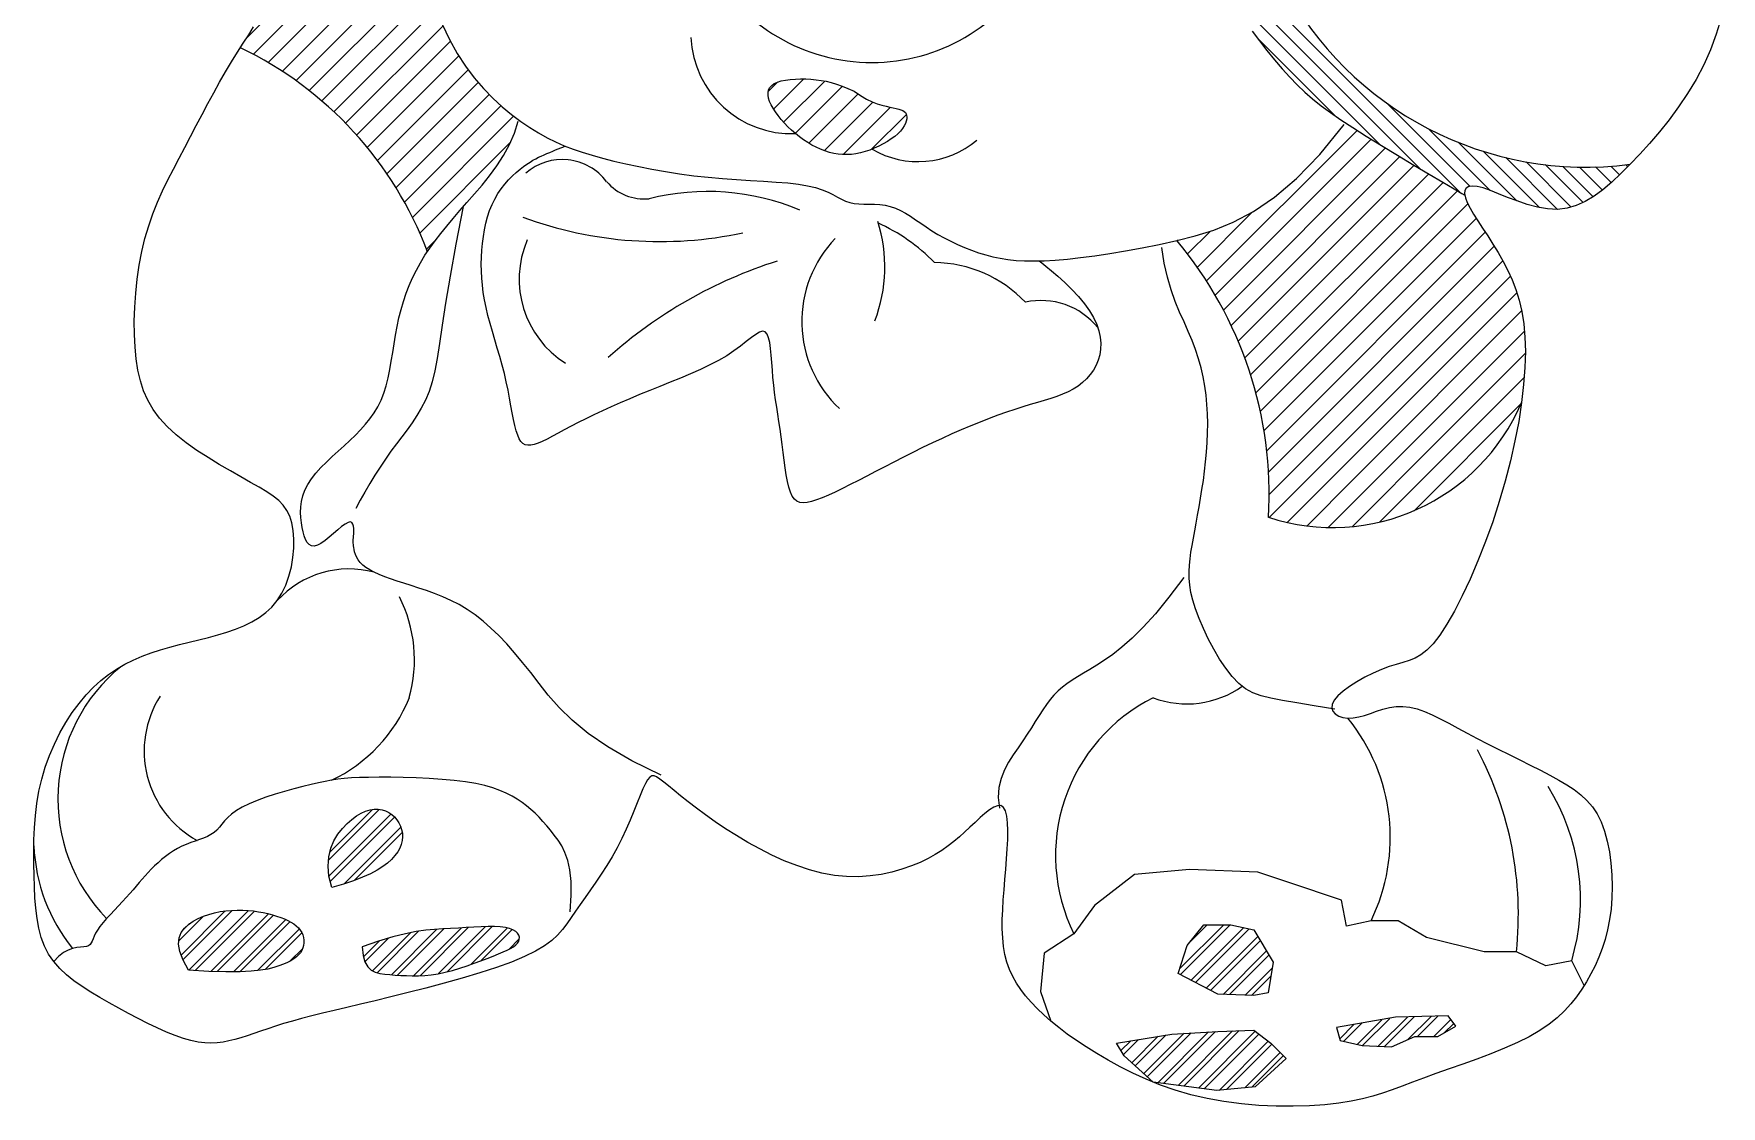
# Model space of a CAD drawing. Extents: x 741 to 995, y 2159 to 2436.
# Drawn here: x 740.8 to 992.4, y 2159.4 to 2319.3 of the extents above; entities that cross this region are included whole.
import ezdxf

# ---------------------------------------------------------------- set-up
doc = ezdxf.new("R2010")
doc.units = 0
doc.header["$LTSCALE"] = 10
doc.header["$MEASUREMENT"] = 0
for name, color, linetype in [('3', 3, 'CONTINUOUS'), ('7', 7, 'CONTINUOUS'), ('BH', 3, 'CONTINUOUS')]:
    doc.layers.add(name, color=color, linetype=linetype)
pattern_1 = [(45, (8915.7077, 11977.0167), (-1.7150875, 1.7150875), [])]
pattern_2 = [(45, (-11048.0982, 1975.41), (-1.7150875, 1.7150875), [])]

msp = doc.modelspace()

# ---------------------------------------------------------------- hatches: boundary and pattern name
at = {"layer": 'BH'}
h = msp.add_hatch(dxfattribs=at)
h.set_pattern_fill('ANSI31', color=256, scale=19.404, style=0)
h.set_pattern_definition([(135, (588.0493, 2459.2933), (1.200561, 1.200561), [])])
edge = h.paths.add_edge_path()
edge.add_ellipse((535.5, 2246.55), major_axis=(282.55, 282.55), ratio=1, start_angle=326.5887, end_angle=329.1865, ccw=False)
edge.add_ellipse((972.2, 2350.45), major_axis=(36.1, 36.1), ratio=1, start_angle=162.572, end_angle=232.4112)
edge.add_line((978.78, 2299.82), (977.4, 2298.42))
edge.add_line((977.4, 2298.42), (976.05, 2297.15))
edge.add_line((976.05, 2297.15), (974.72, 2296.02))
edge.add_line((974.72, 2296.02), (973.41, 2295.05))
edge.add_line((973.41, 2295.05), (972.09, 2294.25))
edge.add_line((972.09, 2294.25), (970.75, 2293.65))
edge.add_line((970.75, 2293.65), (969.37, 2293.26))
edge.add_line((969.37, 2293.26), (967.95, 2293.09))
edge.add_line((967.95, 2293.09), (966.46, 2293.17))
edge.add_line((966.46, 2293.17), (964.95, 2293.43))
edge.add_line((964.95, 2293.43), (963.43, 2293.84))
edge.add_line((963.43, 2293.84), (961.94, 2294.35))
edge.add_line((961.94, 2294.35), (960.51, 2294.89))
edge.add_line((960.51, 2294.89), (959.17, 2295.43))
edge.add_line((959.17, 2295.43), (957.95, 2295.91))
edge.add_line((957.95, 2295.91), (956.88, 2296.29))
edge.add_line((956.88, 2296.29), (955.99, 2296.51))
edge.add_line((955.99, 2296.51), (955.27, 2296.57))
edge.add_line((955.27, 2296.57), (954.46, 2296.45))
edge.add_line((954.46, 2296.45), (954.15, 2295.92))
edge.add_line((954.15, 2295.92), (954.08, 2295.24))
edge.add_line((954.08, 2295.24), (953.66, 2295.48))
edge.add_line((953.66, 2295.48), (952.52, 2296.15))
edge.add_line((952.52, 2296.15), (950.86, 2297.13))
edge.add_line((950.86, 2297.13), (948.82, 2298.34))
edge.add_line((948.82, 2298.34), (946.52, 2299.7))
edge.add_line((946.52, 2299.7), (944.1, 2301.16))
edge.add_line((944.1, 2301.16), (941.69, 2302.62))
edge.add_line((941.69, 2302.62), (939.43, 2304.01))
edge.add_line((939.43, 2304.01), (937.42, 2305.28))
edge.add_line((937.42, 2305.28), (935.66, 2306.44))
edge.add_line((935.66, 2306.44), (934.09, 2307.52))
edge.add_line((934.09, 2307.52), (932.69, 2308.55))
edge.add_line((932.69, 2308.55), (931.42, 2309.56))
edge.add_line((931.42, 2309.56), (930.25, 2310.59))
edge.add_line((930.25, 2310.59), (929.12, 2311.66))
edge.add_line((929.12, 2311.66), (928.02, 2312.81))
edge.add_line((928.02, 2312.81), (926.89, 2314.06))
edge.add_line((926.89, 2314.06), (925.76, 2315.39))
edge.add_line((925.76, 2315.39), (924.63, 2316.78))
edge.add_line((924.63, 2316.78), (923.51, 2318.21))
edge.add_line((923.51, 2318.21), (922.41, 2319.66))
edge.add_line((922.41, 2319.66), (921.34, 2321.1))
edge.add_line((921.34, 2321.1), (920.32, 2322.51))
edge.add_line((920.32, 2322.51), (919.34, 2323.87))
edge.add_line((919.34, 2323.87), (918.44, 2325.16))
edge.add_line((918.44, 2325.16), (917.59, 2326.4))
edge.add_line((917.59, 2326.4), (916.8, 2327.62))
edge.add_line((916.8, 2327.62), (916.08, 2328.84))
edge.add_line((916.08, 2328.84), (915.41, 2330.08))
edge.add_line((915.41, 2330.08), (914.8, 2331.38))
edge.add_line((914.8, 2331.38), (914.25, 2332.76))
edge.add_line((914.25, 2332.76), (913.75, 2334.24))
edge.add_line((913.75, 2334.24), (913.31, 2335.84))
edge.add_line((913.31, 2335.84), (912.92, 2337.53))
edge.add_line((912.92, 2337.53), (912.57, 2339.3))
edge.add_line((912.57, 2339.3), (912.27, 2341.12))
edge.add_line((912.27, 2341.12), (912.01, 2342.95))
edge.add_line((912.01, 2342.95), (911.8, 2344.77))
edge.add_line((911.8, 2344.77), (911.62, 2346.55))
edge.add_line((911.62, 2346.55), (911.47, 2348.26))
edge.add_line((911.47, 2348.26), (911.36, 2349.88))
edge.add_line((911.36, 2349.88), (911.28, 2351.42))
edge.add_line((911.28, 2351.42), (911.24, 2352.91))
edge.add_line((911.24, 2352.91), (911.23, 2354.37))
edge.add_line((911.23, 2354.37), (911.26, 2355.8))
edge.add_line((911.26, 2355.8), (911.33, 2357.25))
edge.add_line((911.33, 2357.25), (911.44, 2358.71))
edge.add_line((911.44, 2358.71), (911.59, 2360.22))
edge.add_line((911.59, 2360.22), (911.78, 2361.8))
edge.add_line((911.78, 2361.8), (912.01, 2363.45))
edge.add_line((912.01, 2363.45), (912.26, 2365.21))
edge.add_line((912.26, 2365.21), (912.54, 2367.08))
edge.add_line((912.54, 2367.08), (912.84, 2369.09))
edge.add_line((912.84, 2369.09), (913.14, 2371.26))
edge.add_line((913.14, 2371.26), (913.45, 2373.59))
edge.add_line((913.45, 2373.59), (913.75, 2376.12))
edge.add_line((913.75, 2376.12), (914.05, 2378.88))
edge.add_line((914.05, 2378.88), (914.31, 2381.97))
edge.add_line((914.31, 2381.97), (914.52, 2385.54))
edge.add_line((914.52, 2385.54), (914.68, 2389.7))
edge.add_line((914.68, 2389.7), (914.75, 2394.6))
edge.add_line((914.75, 2394.6), (914.72, 2400.37))
edge.add_line((914.72, 2400.37), (914.57, 2407.13))
edge.add_line((914.57, 2407.13), (914.29, 2415.02))
edge.add_line((914.29, 2415.02), (915.24, 2414.69))
edge.add_line((915.24, 2414.69), (917.07, 2414.07))
edge.add_line((917.07, 2414.07), (918.82, 2413.5))
edge.add_line((918.82, 2413.5), (920.49, 2412.99))
edge.add_line((920.49, 2412.99), (922.07, 2412.55))
edge.add_line((922.07, 2412.55), (923.59, 2412.16))
edge.add_line((923.59, 2412.16), (925.06, 2411.78))
edge.add_line((925.06, 2411.78), (926.49, 2411.4))
edge.add_ellipse((1058.66, 2370.74), major_axis=(-97.78, 97.78), ratio=1, start_angle=27.9038, end_angle=55.9502)
h = msp.add_hatch(dxfattribs=at)
h.set_pattern_fill('ANSI31', color=256, scale=19.404, style=0)
h.set_pattern_definition(pattern_2)
edge = h.paths.add_edge_path()
edge.add_line((801.67, 2320.7), (802.73, 2318.44))
edge.add_line((802.73, 2318.44), (803.89, 2316.34))
edge.add_line((803.89, 2316.34), (805.13, 2314.42))
edge.add_line((805.13, 2314.42), (806.43, 2312.68))
edge.add_line((806.43, 2312.68), (807.79, 2311.09))
edge.add_line((807.79, 2311.09), (809.18, 2309.66))
edge.add_line((809.18, 2309.66), (810.59, 2308.38))
edge.add_line((810.59, 2308.38), (811.99, 2307.22))
edge.add_line((811.99, 2307.22), (813.03, 2306.45))
edge.add_line((813.03, 2306.45), (812.41, 2304.45))
edge.add_line((812.41, 2304.45), (811.67, 2302.75))
edge.add_line((811.67, 2302.75), (810.78, 2301.13))
edge.add_line((810.78, 2301.13), (809.79, 2299.59))
edge.add_line((809.79, 2299.59), (808.71, 2298.12))
edge.add_line((808.71, 2298.12), (807.59, 2296.73))
edge.add_line((807.59, 2296.73), (806.46, 2295.4))
edge.add_line((806.46, 2295.4), (805.35, 2294.13))
edge.add_line((805.35, 2294.13), (804.29, 2292.91))
edge.add_line((804.29, 2292.91), (803.28, 2291.74))
edge.add_line((803.28, 2291.74), (802.33, 2290.61))
edge.add_line((802.33, 2290.61), (801.43, 2289.5))
edge.add_line((801.43, 2289.5), (800.59, 2288.41))
edge.add_line((800.59, 2288.41), (799.81, 2287.33))
edge.add_line((799.81, 2287.33), (799.45, 2286.79))
edge.add_ellipse((747.5, 2267.13), major_axis=(39.28, 39.28), ratio=1, start_angle=335.7298, end_angle=379.3184)
edge.add_line((771.57, 2317.18), (772, 2317.86))
edge.add_line((772, 2317.86), (772.81, 2319.13))
edge.add_line((772.81, 2319.13), (773.51, 2320.32))
edge.add_line((773.51, 2320.32), (774.08, 2321.42))
edge.add_line((774.08, 2321.42), (774.47, 2322.41))
edge.add_line((774.47, 2322.41), (774.65, 2323.31))
edge.add_line((774.65, 2323.31), (774.57, 2324.09))
edge.add_line((774.57, 2324.09), (774.22, 2324.76))
edge.add_line((774.22, 2324.76), (773.92, 2325.05))
edge.add_line((773.92, 2325.05), (776.36, 2325.34))
edge.add_line((776.36, 2325.34), (778.69, 2326))
edge.add_line((778.69, 2326), (780.9, 2326.98))
edge.add_line((780.9, 2326.98), (782.98, 2328.26))
edge.add_line((782.98, 2328.26), (784.93, 2329.8))
edge.add_line((784.93, 2329.8), (786.74, 2331.57))
edge.add_line((786.74, 2331.57), (788.4, 2333.53))
edge.add_line((788.4, 2333.53), (789.91, 2335.64))
edge.add_line((789.91, 2335.64), (791.25, 2337.87))
edge.add_line((791.25, 2337.87), (792.44, 2340.14))
edge.add_line((792.44, 2340.14), (793.46, 2342.35))
edge.add_line((793.46, 2342.35), (794.31, 2344.43))
edge.add_line((794.31, 2344.43), (795.01, 2346.29))
edge.add_line((795.01, 2346.29), (795.53, 2347.83))
edge.add_line((795.53, 2347.83), (795.89, 2348.97))
edge.add_line((795.89, 2348.97), (796.09, 2349.63))
edge.add_line((796.09, 2349.63), (796.09, 2348.65))
edge.add_line((796.09, 2348.65), (796.2, 2345.63))
edge.add_line((796.2, 2345.63), (796.42, 2342.64))
edge.add_line((796.42, 2342.64), (796.74, 2339.67))
edge.add_line((796.74, 2339.67), (797.16, 2336.74))
edge.add_line((797.16, 2336.74), (797.68, 2333.86))
edge.add_line((797.68, 2333.86), (798.29, 2331.04))
edge.add_line((798.29, 2331.04), (799, 2328.3))
edge.add_line((799, 2328.3), (799.8, 2325.65))
edge.add_line((799.8, 2325.65), (800.69, 2323.11))
edge.add_line((800.69, 2323.11), (801.67, 2320.7))
h = msp.add_hatch(dxfattribs=at)
h.set_pattern_fill('ANSI31', color=256, scale=19.404, style=0)
h.set_pattern_definition(pattern_2)
h.paths.add_polyline_path([(863.1, 2310.7), (864.04, 2310.05), (864.93, 2309.54), (865.75, 2309.14), (866.51, 2308.85), (867.2, 2308.63), (867.83, 2308.47), (868.4, 2308.35), (868.9, 2308.25), (869.35, 2308.15), (869.73, 2308.05), (870.05, 2307.95), (870.32, 2307.83), (870.54, 2307.69), (870.71, 2307.53), (870.83, 2307.34), (870.9, 2307.12), (870.93, 2306.86), (870.91, 2306.57), (870.84, 2306.25), (870.72, 2305.9), (870.54, 2305.54), (870.29, 2305.16), (869.98, 2304.77), (869.59, 2304.37), (869.14, 2303.98), (868.61, 2303.59), (868.04, 2303.21), (867.41, 2302.85), (866.76, 2302.52), (866.08, 2302.21), (865.39, 2301.94), (864.7, 2301.71), (864.02, 2301.53), (863.34, 2301.39), (862.67, 2301.3), (862, 2301.27), (861.34, 2301.27), (860.69, 2301.33), (860.03, 2301.44), (859.38, 2301.59), (858.72, 2301.8), (858.07, 2302.05), (857.42, 2302.35), (856.78, 2302.68), (856.15, 2303.06), (855.53, 2303.47), (854.92, 2303.92), (854.32, 2304.39), (853.75, 2304.9), (853.2, 2305.42), (852.67, 2305.96), (852.18, 2306.51), (851.74, 2307.07), (851.33, 2307.62), (850.99, 2308.16), (850.7, 2308.68), (850.47, 2309.19), (850.32, 2309.67), (850.24, 2310.12), (850.24, 2310.54), (850.32, 2310.93), (850.5, 2311.28), (850.78, 2311.58), (851.16, 2311.85), (851.64, 2312.07), (852.21, 2312.24), (852.86, 2312.37), (853.56, 2312.46), (854.31, 2312.52), (855.09, 2312.54), (855.87, 2312.53), (856.64, 2312.49), (857.4, 2312.42), (858.15, 2312.33), (858.89, 2312.19), (859.65, 2312.01), (860.44, 2311.77), (861.27, 2311.48), (862.15, 2311.13)])
h.paths.add_polyline_path([(922.69, 2185.7), (925.57, 2180.91), (924.8, 2176.32), (922.69, 2175.93), (917.32, 2176.12), (911.38, 2179.19), (912.72, 2183.4), (915.21, 2186.47), (919.24, 2186.47)])
h.paths.add_polyline_path([(922.69, 2170.76), (925.19, 2168.84), (927.49, 2166.54), (922.88, 2162.33), (917.13, 2161.75), (907.68, 2163.01), (903.32, 2166.93), (902.17, 2168.84), (910.42, 2170.18), (917.32, 2170.57)])
h.paths.add_polyline_path([(934.97, 2171.14), (935.54, 2169.23), (938.8, 2168.46), (943.21, 2168.27), (946.67, 2169.8), (950.12, 2169.8), (952.8, 2171.33), (951.65, 2172.87), (943.79, 2172.67)])
h.paths.add_polyline_path([(789.7, 2183.2), (789.85, 2181.91), (790.14, 2180.92), (790.55, 2180.2), (791.07, 2179.71), (791.67, 2179.39), (792.35, 2179.2), (793.08, 2179.1), (793.86, 2179.03), (794.65, 2178.97), (795.47, 2178.92), (796.32, 2178.88), (797.2, 2178.85), (798.11, 2178.86), (799.05, 2178.91), (800.03, 2179.01), (801.05, 2179.17), (802.11, 2179.4), (803.19, 2179.67), (804.28, 2180), (805.36, 2180.35), (806.41, 2180.72), (807.42, 2181.09), (808.37, 2181.46), (809.25, 2181.81), (810.04, 2182.12), (810.73, 2182.42), (811.33, 2182.69), (811.85, 2182.95), (812.28, 2183.2), (812.62, 2183.46), (812.88, 2183.72), (813.06, 2184), (813.15, 2184.29), (813.16, 2184.6), (813.08, 2184.9), (812.89, 2185.2), (812.61, 2185.47), (812.21, 2185.71), (811.7, 2185.92), (811.07, 2186.07), (810.32, 2186.16), (809.46, 2186.21), (808.5, 2186.21), (807.47, 2186.17), (806.37, 2186.12), (805.24, 2186.05), (804.08, 2185.98), (802.91, 2185.91), (801.73, 2185.85), (800.52, 2185.77), (799.22, 2185.65), (797.78, 2185.45), (796.16, 2185.13), (794.3, 2184.67), (792.17, 2184.04)])
h.paths.add_polyline_path([(785.2, 2192.01), (784.77, 2193.69), (784.63, 2195.22), (784.74, 2196.61), (785.05, 2197.86), (785.52, 2198.97), (786.11, 2199.95), (786.78, 2200.81), (787.49, 2201.54), (788.19, 2202.17), (788.89, 2202.68), (789.57, 2203.08), (790.24, 2203.38), (790.89, 2203.58), (791.51, 2203.68), (792.11, 2203.69), (792.68, 2203.61), (793.21, 2203.45), (793.7, 2203.21), (794.16, 2202.9), (794.56, 2202.53), (794.91, 2202.12), (795.21, 2201.66), (795.44, 2201.16), (795.61, 2200.65), (795.71, 2200.11), (795.74, 2199.57), (795.68, 2199.01), (795.55, 2198.45), (795.33, 2197.89), (795.02, 2197.33), (794.61, 2196.77), (794.11, 2196.21), (793.51, 2195.67), (792.79, 2195.13), (791.94, 2194.6), (790.94, 2194.07), (789.78, 2193.55), (788.45, 2193.03), (786.93, 2192.52)])
h.paths.add_polyline_path([(763.85, 2179.68), (763.02, 2181.18), (762.53, 2182.48), (762.35, 2183.58), (762.43, 2184.52), (762.73, 2185.31), (763.21, 2185.97), (763.82, 2186.53), (764.52, 2187), (765.27, 2187.4), (766.06, 2187.74), (766.87, 2188.02), (767.71, 2188.25), (768.56, 2188.42), (769.41, 2188.54), (770.26, 2188.61), (771.1, 2188.65), (771.92, 2188.64), (772.72, 2188.6), (773.5, 2188.52), (774.26, 2188.41), (774.98, 2188.28), (775.68, 2188.13), (776.34, 2187.96), (776.97, 2187.77), (777.57, 2187.56), (778.12, 2187.35), (778.64, 2187.12), (779.1, 2186.87), (779.53, 2186.6), (779.9, 2186.32), (780.23, 2186.01), (780.5, 2185.68), (780.72, 2185.33), (780.88, 2184.95), (780.99, 2184.57), (781.04, 2184.18), (781.04, 2183.78), (780.99, 2183.39), (780.89, 2183.01), (780.73, 2182.65), (780.52, 2182.3), (780.25, 2181.98), (779.93, 2181.67), (779.54, 2181.38), (779.09, 2181.1), (778.57, 2180.84), (777.97, 2180.58), (777.3, 2180.33), (776.54, 2180.09), (775.64, 2179.87), (774.54, 2179.68), (773.17, 2179.54), (771.48, 2179.46), (769.41, 2179.44), (766.88, 2179.51)])
h = msp.add_hatch(dxfattribs=at)
h.set_pattern_fill('ANSI31', color=256, scale=19.404, style=0)
h.set_pattern_definition(pattern_1)
edge = h.paths.add_edge_path()
edge.add_line((911.19, 2288.47), (913.9, 2289.15))
edge.add_line((913.9, 2289.15), (916.7, 2290.01))
edge.add_line((916.7, 2290.01), (919.59, 2291.18))
edge.add_line((919.59, 2291.18), (922.6, 2292.78))
edge.add_line((922.6, 2292.78), (925.75, 2294.91))
edge.add_line((925.75, 2294.91), (929.04, 2297.71))
edge.add_line((929.04, 2297.71), (932.49, 2301.29))
edge.add_line((932.49, 2301.29), (936.31, 2306.01))
edge.add_line((936.31, 2306.01), (937.42, 2305.28))
edge.add_line((937.42, 2305.28), (939.43, 2304.01))
edge.add_line((939.43, 2304.01), (941.69, 2302.62))
edge.add_line((941.69, 2302.62), (944.1, 2301.16))
edge.add_line((944.1, 2301.16), (946.52, 2299.7))
edge.add_line((946.52, 2299.7), (948.82, 2298.34))
edge.add_line((948.82, 2298.34), (950.86, 2297.13))
edge.add_line((950.86, 2297.13), (952.52, 2296.15))
edge.add_line((952.52, 2296.15), (954.06, 2295.25))
edge.add_line((954.06, 2295.25), (954.6, 2293.8))
edge.add_line((954.6, 2293.8), (955.43, 2292.38))
edge.add_line((955.43, 2292.38), (956.07, 2291.37))
edge.add_line((956.07, 2291.37), (956.78, 2290.29))
edge.add_line((956.78, 2290.29), (957.54, 2289.13))
edge.add_line((957.54, 2289.13), (958.32, 2287.92))
edge.add_line((958.32, 2287.92), (959.1, 2286.65))
edge.add_line((959.1, 2286.65), (959.85, 2285.34))
edge.add_line((959.85, 2285.34), (960.54, 2284))
edge.add_line((960.54, 2284), (961.18, 2282.6))
edge.add_line((961.18, 2282.6), (961.74, 2281.13))
edge.add_line((961.74, 2281.13), (962.23, 2279.56))
edge.add_line((962.23, 2279.56), (962.62, 2277.87))
edge.add_line((962.62, 2277.87), (962.91, 2276.05))
edge.add_line((962.91, 2276.05), (963.09, 2274.06))
edge.add_line((963.09, 2274.06), (963.15, 2271.9))
edge.add_line((963.15, 2271.9), (963.09, 2269.53))
edge.add_line((963.09, 2269.53), (962.9, 2266.99))
edge.add_line((962.9, 2266.99), (962.59, 2264.31))
edge.add_ellipse((934.39, 2276.31), major_axis=(21.67, 21.67), ratio=1, start_angle=206.8368, end_angle=291.9478, ccw=False)
edge.add_ellipse((866.09, 2250.66), major_axis=(-41.61, 41.61), ratio=1, start_angle=221.6153, end_angle=264.9736)
h = msp.add_hatch(dxfattribs=at)
h.set_pattern_fill('ANSI31', color=256, scale=19.404, style=0)
h.set_pattern_definition(pattern_1)
h.paths.add_polyline_path([(795.71, 2200.11), (795.61, 2200.65), (795.44, 2201.16), (795.21, 2201.66), (794.91, 2202.12), (794.56, 2202.53), (794.16, 2202.9), (793.7, 2203.21), (793.21, 2203.45), (792.68, 2203.61), (792.11, 2203.69), (791.51, 2203.68), (790.89, 2203.58), (790.24, 2203.38), (789.57, 2203.08), (788.89, 2202.68), (788.19, 2202.17), (787.49, 2201.54), (786.78, 2200.81), (786.11, 2199.95), (785.52, 2198.97), (785.05, 2197.86), (784.74, 2196.61), (784.63, 2195.22), (784.77, 2193.69), (785.2, 2192.01), (786.93, 2192.52), (788.45, 2193.03), (789.78, 2193.55), (790.94, 2194.07), (791.94, 2194.6), (792.79, 2195.13), (793.51, 2195.67), (794.11, 2196.21), (794.61, 2196.77), (795.02, 2197.33), (795.33, 2197.89), (795.55, 2198.45), (795.68, 2199.01), (795.74, 2199.57)])
h.paths.add_polyline_path([(811.85, 2182.95), (812.28, 2183.2), (812.62, 2183.46), (812.88, 2183.72), (813.06, 2184), (813.15, 2184.29), (813.16, 2184.6), (813.08, 2184.9), (812.89, 2185.2), (812.61, 2185.47), (812.21, 2185.71), (811.7, 2185.92), (811.07, 2186.07), (810.32, 2186.16), (809.46, 2186.21), (808.5, 2186.21), (807.47, 2186.17), (806.37, 2186.12), (805.24, 2186.05), (804.08, 2185.98), (802.91, 2185.91), (801.73, 2185.85), (800.52, 2185.77), (799.22, 2185.65), (797.78, 2185.45), (796.16, 2185.13), (794.3, 2184.67), (792.17, 2184.04), (789.7, 2183.2), (789.85, 2181.91), (790.14, 2180.92), (790.55, 2180.2), (791.07, 2179.71), (791.67, 2179.39), (792.35, 2179.2), (793.08, 2179.1), (793.86, 2179.03), (794.65, 2178.97), (795.47, 2178.92), (796.32, 2178.88), (797.2, 2178.85), (798.11, 2178.86), (799.05, 2178.91), (800.03, 2179.01), (801.05, 2179.17), (802.11, 2179.4), (803.19, 2179.67), (804.28, 2180), (805.36, 2180.35), (806.41, 2180.72), (807.42, 2181.09), (808.37, 2181.46), (809.25, 2181.81), (810.04, 2182.12), (810.73, 2182.42), (811.33, 2182.69)])
h.paths.add_polyline_path([(780.89, 2183.01), (780.99, 2183.39), (781.04, 2183.78), (781.04, 2184.18), (780.99, 2184.57), (780.88, 2184.95), (780.72, 2185.33), (780.5, 2185.68), (780.23, 2186.01), (779.9, 2186.32), (779.53, 2186.6), (779.1, 2186.87), (778.64, 2187.12), (778.12, 2187.35), (777.57, 2187.56), (776.97, 2187.77), (776.34, 2187.96), (775.68, 2188.13), (774.98, 2188.28), (774.26, 2188.41), (773.5, 2188.52), (772.72, 2188.6), (771.92, 2188.64), (771.1, 2188.65), (770.26, 2188.61), (769.41, 2188.54), (768.56, 2188.42), (767.71, 2188.25), (766.87, 2188.02), (766.06, 2187.74), (765.27, 2187.4), (764.52, 2187), (763.82, 2186.53), (763.21, 2185.97), (762.73, 2185.31), (762.43, 2184.52), (762.35, 2183.58), (762.53, 2182.48), (763.02, 2181.18), (763.85, 2179.68), (766.88, 2179.51), (769.41, 2179.44), (771.48, 2179.46), (773.17, 2179.54), (774.54, 2179.68), (775.64, 2179.87), (776.54, 2180.09), (777.3, 2180.33), (777.97, 2180.58), (778.57, 2180.84), (779.09, 2181.1), (779.54, 2181.38), (779.93, 2181.67), (780.25, 2181.98), (780.52, 2182.3), (780.73, 2182.65)])
h.paths.add_polyline_path([(922.69, 2185.7), (919.24, 2186.47), (915.21, 2186.47), (912.72, 2183.4), (911.38, 2179.19), (917.32, 2176.12), (922.69, 2175.93), (924.8, 2176.32), (925.57, 2180.91)])
h.paths.add_polyline_path([(925.19, 2168.84), (922.69, 2170.76), (917.32, 2170.57), (910.42, 2170.18), (902.17, 2168.84), (903.32, 2166.93), (907.68, 2163.01), (917.13, 2161.75), (922.88, 2162.33), (927.49, 2166.54)])
h.paths.add_polyline_path([(952.8, 2171.33), (951.65, 2172.87), (943.79, 2172.67), (934.97, 2171.14), (935.54, 2169.23), (938.8, 2168.46), (943.21, 2168.27), (946.67, 2169.8), (950.12, 2169.8)])

# ---------------------------------------------------------------- linework, layer by layer
at = {"layer": '3'}
for points in [[(785.2, 2192.01), (784.77, 2193.69), (784.63, 2195.22), (784.74, 2196.61), (785.05, 2197.86), (785.52, 2198.97), (786.11, 2199.95), (786.78, 2200.81), (787.49, 2201.54), (788.19, 2202.17), (788.89, 2202.68), (789.57, 2203.08), (790.24, 2203.38), (790.89, 2203.58), (791.51, 2203.68), (792.11, 2203.69), (792.68, 2203.61), (793.21, 2203.45), (793.7, 2203.21), (794.16, 2202.9), (794.56, 2202.53), (794.91, 2202.12), (795.21, 2201.66), (795.44, 2201.16), (795.61, 2200.65), (795.71, 2200.11), (795.74, 2199.57), (795.68, 2199.01), (795.55, 2198.45), (795.33, 2197.89), (795.02, 2197.33), (794.61, 2196.77), (794.11, 2196.21), (793.51, 2195.67), (792.79, 2195.13), (791.94, 2194.6), (790.94, 2194.07), (789.78, 2193.55), (788.45, 2193.03), (786.93, 2192.52), (785.2, 2192.01)], [(763.85, 2179.68), (763.02, 2181.18), (762.53, 2182.48), (762.35, 2183.58), (762.43, 2184.52), (762.73, 2185.31), (763.21, 2185.97), (763.82, 2186.53), (764.52, 2187), (765.27, 2187.4), (766.06, 2187.74), (766.87, 2188.02), (767.71, 2188.25), (768.56, 2188.42), (769.41, 2188.54), (770.26, 2188.61), (771.1, 2188.65), (771.92, 2188.64), (772.72, 2188.6), (773.5, 2188.52), (774.26, 2188.41), (774.98, 2188.28), (775.68, 2188.13), (776.34, 2187.96), (776.97, 2187.77), (777.57, 2187.56), (778.12, 2187.35), (778.64, 2187.12), (779.1, 2186.87), (779.53, 2186.6), (779.9, 2186.32), (780.23, 2186.01), (780.5, 2185.68), (780.72, 2185.33), (780.88, 2184.95), (780.99, 2184.57), (781.04, 2184.18), (781.04, 2183.78), (780.99, 2183.39), (780.89, 2183.01), (780.73, 2182.65), (780.52, 2182.3), (780.25, 2181.98), (779.93, 2181.67), (779.54, 2181.38), (779.09, 2181.1), (778.57, 2180.84), (777.97, 2180.58), (777.3, 2180.33), (776.54, 2180.09), (775.64, 2179.87), (774.54, 2179.68), (773.17, 2179.54), (771.48, 2179.46), (769.41, 2179.44), (766.88, 2179.51), (763.85, 2179.68)], [(922.69, 2185.7), (925.57, 2180.91), (924.8, 2176.32), (922.69, 2175.93), (917.32, 2176.12), (911.38, 2179.19), (912.72, 2183.4), (915.21, 2186.47), (919.24, 2186.47), (922.69, 2185.7)], [(789.7, 2183.2), (789.85, 2181.91), (790.14, 2180.92), (790.55, 2180.2), (791.07, 2179.71), (791.67, 2179.39), (792.35, 2179.2), (793.08, 2179.1), (793.86, 2179.03), (794.65, 2178.97), (795.47, 2178.92), (796.32, 2178.88), (797.2, 2178.85), (798.11, 2178.86), (799.05, 2178.91), (800.03, 2179.01), (801.05, 2179.17), (802.11, 2179.4), (803.19, 2179.67), (804.28, 2180), (805.36, 2180.35), (806.41, 2180.72), (807.42, 2181.09), (808.37, 2181.46), (809.25, 2181.81), (810.04, 2182.12), (810.73, 2182.42), (811.33, 2182.69), (811.85, 2182.95), (812.28, 2183.2), (812.62, 2183.46), (812.88, 2183.72), (813.06, 2184), (813.15, 2184.29), (813.16, 2184.6), (813.08, 2184.9), (812.89, 2185.2), (812.61, 2185.47), (812.21, 2185.71), (811.7, 2185.92), (811.07, 2186.07), (810.32, 2186.16), (809.46, 2186.21), (808.5, 2186.21), (807.47, 2186.17), (806.37, 2186.12), (805.24, 2186.05), (804.08, 2185.98), (802.91, 2185.91), (801.73, 2185.85), (800.52, 2185.77), (799.22, 2185.65), (797.78, 2185.45), (796.16, 2185.13), (794.3, 2184.67), (792.17, 2184.04), (789.7, 2183.2)], [(934.97, 2171.14), (935.54, 2169.23), (938.8, 2168.46), (943.21, 2168.27), (946.67, 2169.8), (950.12, 2169.8), (952.8, 2171.33), (951.65, 2172.87), (943.79, 2172.67), (934.97, 2171.14)], [(922.69, 2170.76), (925.19, 2168.84), (927.49, 2166.54), (922.88, 2162.33), (917.13, 2161.75), (907.68, 2163.01), (903.32, 2166.93), (902.17, 2168.84), (910.42, 2170.18), (917.32, 2170.57), (922.69, 2170.76)]]:
    msp.add_lwpolyline(points, dxfattribs=at)
for centre, radius, start, end in [((972.2, 2350.45), 51.06, 207.572, 277.4112), ((747.5, 2267.13), 55.55, 20.7298, 64.3184), ((819.56, 2292.27), 8.26, 36.7874, 131.2066), ((831.8, 2302.08), 7.43, 220.8295, 275.6077), ((841.2, 2260.14), 35.62, 67.2787, 104.098), ((834.12, 2347.63), 59.33, 249.8546, 282.0349), ((845.32, 2284.5), 22.33, 339.0047, 17.7188), ((854.77, 2265.17), 28.49, 44.5919, 65.4785), ((827.99, 2282.71), 14.86, 156.848, 237.6677), ((873.12, 2276.39), 17.85, 136.1351, 226.732), ((866.09, 2250.66), 58.85, 356.6153, 39.9736), ((872.77, 2219.01), 69.68, 107.7091, 131.7307), ((874.86, 2266.25), 18.92, 43.3982, 89.3856), ((890.96, 2268.64), 10.87, 38.9996, 102.4737), ((934.39, 2276.31), 30.64, 251.8368, 336.9478), ((787.77, 2224.99), 14.51, 75.0152, 137.5045), ((776.62, 2225.96), 20.9, 344.3512, 26.715), ((769.8, 2205.2), 25.45, 129.16, 224.3879), ((912.69, 2233.49), 14.11, 249.19, 305.811), ((772.38, 2212.37), 15.17, 147.3403, 241.4441), ((775.27, 2228.96), 23.16, 295.2507, 338.0856), ((919.31, 2196.81), 26.21, 116.3564, 206.4637), ((914.68, 2199.45), 28.33, 334.0268, 39.0024), ((909.56, 2187.99), 52.55, 353.9401, 27.8258), ((939.52, 2190.19), 31.86, 343.4409, 31.987), ((766.76, 2199.3), 26.01, 182.3959, 219.01)]:
    msp.add_arc(centre, radius, start, end, dxfattribs=at)
at = {"layer": '7'}
for points in [[(992.36, 2321.58), (991.61, 2319.22), (990.74, 2316.9), (989.74, 2314.63), (988.6, 2312.46), (987.35, 2310.36), (986.01, 2308.36), (984.6, 2306.46), (983.15, 2304.65), (981.68, 2302.93), (980.22, 2301.32), (978.78, 2299.82), (977.4, 2298.42), (976.05, 2297.15), (974.72, 2296.02), (973.41, 2295.05), (972.09, 2294.25), (970.75, 2293.65), (969.37, 2293.26), (967.95, 2293.09), (966.46, 2293.17), (964.95, 2293.43), (963.43, 2293.84), (961.94, 2294.35), (960.51, 2294.89), (959.17, 2295.43), (957.95, 2295.91), (956.88, 2296.29), (955.99, 2296.51), (955.27, 2296.57), (954.73, 2296.49), (954.35, 2296.27), (954.15, 2295.92), (954.1, 2295.44), (954.22, 2294.83), (954.48, 2294.12), (954.9, 2293.3), (955.43, 2292.38), (956.07, 2291.37), (956.78, 2290.29), (957.54, 2289.13), (958.32, 2287.92), (959.1, 2286.65), (959.85, 2285.34), (960.54, 2284), (961.18, 2282.6), (961.74, 2281.13), (962.23, 2279.56), (962.62, 2277.87), (962.91, 2276.05), (963.09, 2274.06), (963.15, 2271.9), (963.09, 2269.53), (962.9, 2266.99), (962.59, 2264.31), (962.16, 2261.5), (961.6, 2258.59), (960.94, 2255.61), (960.16, 2252.59), (959.27, 2249.56), (958.28, 2246.54), (957.21, 2243.57), (956.08, 2240.71), (954.91, 2238), (953.73, 2235.49), (952.57, 2233.23), (951.44, 2231.25), (950.38, 2229.61), (949.39, 2228.34), (948.46, 2227.39), (947.57, 2226.7), (946.7, 2226.21), (945.81, 2225.85), (944.89, 2225.56), (943.91, 2225.28), (942.85, 2224.94), (941.69, 2224.5), (940.47, 2223.96), (939.24, 2223.35), (938.05, 2222.69), (936.95, 2221.99), (935.98, 2221.29), (935.19, 2220.59), (934.63, 2219.92), (934.34, 2219.31), (934.29, 2218.76), (934.46, 2218.28), (934.82, 2217.89), (935.33, 2217.58), (935.96, 2217.38), (936.69, 2217.28), (937.48, 2217.3), (938.31, 2217.45), (939.17, 2217.68), (940.06, 2217.97), (940.98, 2218.29), (941.92, 2218.58), (942.89, 2218.83), (943.88, 2218.98), (944.9, 2219.01), (945.94, 2218.89), (947.01, 2218.63), (948.11, 2218.24), (949.26, 2217.75), (950.47, 2217.16), (951.73, 2216.5), (953.07, 2215.78), (954.48, 2215.02), (955.98, 2214.25), (957.53, 2213.45), (959.12, 2212.65), (960.73, 2211.85), (962.32, 2211.05), (963.88, 2210.26), (965.39, 2209.5), (966.8, 2208.76), (968.12, 2208.04), (969.33, 2207.33), (970.44, 2206.61), (971.44, 2205.84), (972.34, 2205), (973.14, 2204.06), (973.84, 2203), (974.45, 2201.8), (974.96, 2200.44), (975.37, 2198.94), (975.69, 2197.33), (975.92, 2195.65), (976.05, 2193.92), (976.1, 2192.19), (976.06, 2190.47), (975.93, 2188.81), (975.72, 2187.23), (975.42, 2185.72), (975.06, 2184.29), (974.62, 2182.93), (974.12, 2181.62), (973.56, 2180.36), (972.94, 2179.15), (972.28, 2177.98), (971.57, 2176.85), (970.8, 2175.74), (969.94, 2174.67), (968.99, 2173.62), (967.91, 2172.61), (966.68, 2171.64), (965.29, 2170.69), (963.72, 2169.78), (961.96, 2168.9), (960.04, 2168.05), (958.02, 2167.23), (955.94, 2166.44), (953.84, 2165.69), (951.79, 2164.97), (949.82, 2164.28), (947.98, 2163.62), (946.31, 2163), (944.77, 2162.41), (943.3, 2161.86), (941.86, 2161.36), (940.4, 2160.9), (938.85, 2160.5), (937.18, 2160.15), (935.32, 2159.86), (933.24, 2159.64), (930.97, 2159.49), (928.55, 2159.42), (926.02, 2159.44), (923.43, 2159.55), (920.81, 2159.77), (918.22, 2160.1), (915.69, 2160.55), (913.27, 2161.12), (910.95, 2161.81), (908.73, 2162.58), (906.62, 2163.44), (904.62, 2164.35), (902.73, 2165.31), (900.94, 2166.29), (899.27, 2167.27), (897.69, 2168.25), (896.22, 2169.22), (894.86, 2170.18), (893.59, 2171.13), (892.42, 2172.08), (891.34, 2173.02), (890.35, 2173.97), (889.45, 2174.91), (888.64, 2175.85), (887.91, 2176.8), (887.27, 2177.77), (886.72, 2178.77), (886.25, 2179.8), (885.86, 2180.88), (885.56, 2182.02), (885.35, 2183.23), (885.22, 2184.5), (885.16, 2185.84), (885.16, 2187.24), (885.22, 2188.68), (885.31, 2190.16), (885.43, 2191.67), (885.56, 2193.2), (885.69, 2194.74), (885.81, 2196.27), (885.91, 2197.77), (885.97, 2199.19), (885.99, 2200.51), (885.95, 2201.68), (885.83, 2202.67), (885.64, 2203.45), (885.35, 2203.97), (884.95, 2204.22), (884.47, 2204.21), (883.9, 2203.99), (883.27, 2203.6), (882.58, 2203.07), (881.85, 2202.43), (881.1, 2201.73), (880.33, 2201.01), (879.55, 2200.29), (878.77, 2199.58), (877.95, 2198.89), (877.09, 2198.21), (876.17, 2197.56), (875.18, 2196.93), (874.1, 2196.33), (872.91, 2195.76), (871.61, 2195.23), (870.21, 2194.74), (868.71, 2194.32), (867.12, 2193.98), (865.46, 2193.75), (863.73, 2193.63), (861.96, 2193.65), (860.13, 2193.83), (858.28, 2194.16), (856.41, 2194.66), (854.53, 2195.28), (852.66, 2196.02), (850.81, 2196.86), (849, 2197.77), (847.23, 2198.74), (845.53, 2199.75), (843.9, 2200.79), (842.36, 2201.82), (840.9, 2202.85), (839.56, 2203.84), (838.32, 2204.79), (837.2, 2205.67), (836.22, 2206.46), (835.38, 2207.16), (834.68, 2207.74), (834.1, 2208.19), (833.63, 2208.5), (833.24, 2208.66), (832.9, 2208.65), (832.59, 2208.46), (832.28, 2208.08), (831.95, 2207.5), (831.59, 2206.72), (831.18, 2205.75), (830.73, 2204.63), (830.23, 2203.4), (829.68, 2202.08), (829.08, 2200.71), (828.43, 2199.31), (827.73, 2197.93), (826.98, 2196.58), (826.19, 2195.28), (825.38, 2194.02), (824.56, 2192.82), (823.75, 2191.66), (822.96, 2190.55), (822.21, 2189.49), (821.52, 2188.48), (820.88, 2187.53), (820.26, 2186.63), (819.61, 2185.76), (818.86, 2184.92), (817.98, 2184.11), (816.9, 2183.31), (815.57, 2182.51), (813.94, 2181.72), (811.98, 2180.91), (809.73, 2180.1), (807.26, 2179.3), (804.64, 2178.52), (801.94, 2177.76), (799.22, 2177.03), (796.56, 2176.35), (794.02, 2175.72), (791.65, 2175.14), (789.45, 2174.62), (787.42, 2174.14), (785.55, 2173.7), (783.81, 2173.28), (782.2, 2172.88), (780.7, 2172.5), (779.31, 2172.11), (778.01, 2171.73), (776.79, 2171.34), (775.65, 2170.96), (774.57, 2170.59), (773.55, 2170.24), (772.58, 2169.92), (771.64, 2169.62), (770.74, 2169.36), (769.85, 2169.15), (768.98, 2168.98), (768.09, 2168.87), (767.18, 2168.83), (766.24, 2168.87), (765.25, 2168.99), (764.19, 2169.21), (763.06, 2169.53), (761.83, 2169.95), (760.53, 2170.48), (759.17, 2171.09), (757.76, 2171.76), (756.33, 2172.49), (754.88, 2173.25), (753.43, 2174.04), (752, 2174.84), (750.6, 2175.63), (749.25, 2176.43), (747.96, 2177.25), (746.75, 2178.1), (745.63, 2179), (744.62, 2179.95), (743.73, 2180.98), (742.97, 2182.09), (742.36, 2183.29), (741.88, 2184.58), (741.51, 2185.95), (741.24, 2187.4), (741.06, 2188.92), (740.93, 2190.5), (740.85, 2192.14), (740.8, 2193.83), (740.77, 2195.56), (740.75, 2197.32), (740.78, 2199.11), (740.86, 2200.92), (741, 2202.74), (741.22, 2204.56), (741.53, 2206.38), (741.94, 2208.19), (742.47, 2209.97), (743.1, 2211.72), (743.83, 2213.41), (744.65, 2215.05), (745.54, 2216.62), (746.5, 2218.09), (747.51, 2219.46), (748.56, 2220.72), (749.64, 2221.86), (750.76, 2222.87), (751.92, 2223.78), (753.11, 2224.58), (754.33, 2225.3), (755.6, 2225.93), (756.91, 2226.49), (758.26, 2226.99), (759.64, 2227.44), (761.06, 2227.84), (762.5, 2228.22), (763.95, 2228.57), (765.38, 2228.92), (766.81, 2229.28), (768.2, 2229.66), (769.55, 2230.07), (770.85, 2230.52), (772.08, 2231.02), (773.25, 2231.6), (774.34, 2232.25), (775.35, 2232.99), (776.26, 2233.83), (777.07, 2234.79), (777.76, 2235.88), (778.35, 2237.1), (778.81, 2238.42), (779.17, 2239.8), (779.4, 2241.21), (779.53, 2242.61), (779.55, 2243.96), (779.45, 2245.22), (779.25, 2246.37), (778.94, 2247.36), (778.51, 2248.22), (777.96, 2248.99), (777.28, 2249.69), (776.46, 2250.34), (775.49, 2251), (774.37, 2251.67), (773.09, 2252.41), (771.64, 2253.22), (770.07, 2254.11), (768.42, 2255.07), (766.74, 2256.1), (765.08, 2257.18), (763.48, 2258.32), (761.99, 2259.5), (760.65, 2260.73), (759.51, 2261.98), (758.56, 2263.28), (757.77, 2264.64), (757.14, 2266.05), (756.65, 2267.55), (756.29, 2269.12), (756.03, 2270.8), (755.86, 2272.58), (755.77, 2274.47), (755.75, 2276.45), (755.82, 2278.5), (755.96, 2280.59), (756.18, 2282.68), (756.49, 2284.76), (756.87, 2286.8), (757.34, 2288.76), (757.9, 2290.64), (758.53, 2292.44), (759.22, 2294.17), (759.97, 2295.84), (760.76, 2297.48), (761.58, 2299.1), (762.42, 2300.71), (763.28, 2302.33), (764.13, 2303.96), (764.99, 2305.6), (765.85, 2307.25), (766.71, 2308.88), (767.58, 2310.49), (768.46, 2312.07), (769.34, 2313.61), (770.23, 2315.09), (771.13, 2316.51), (772, 2317.86), (772.81, 2319.13), (773.51, 2320.32)], [(801.67, 2320.7), (802.73, 2318.44), (803.89, 2316.34), (805.13, 2314.42), (806.43, 2312.68), (807.79, 2311.09), (809.18, 2309.66), (810.59, 2308.38), (811.99, 2307.22), (813.38, 2306.2), (814.73, 2305.29), (816.03, 2304.49), (817.3, 2303.78), (818.57, 2303.15), (819.85, 2302.58), (821.16, 2302.07), (822.54, 2301.6), (824, 2301.16), (825.57, 2300.73), (827.25, 2300.3), (829.05, 2299.88), (830.95, 2299.48), (832.92, 2299.09), (834.96, 2298.73), (837.05, 2298.41), (839.17, 2298.12), (841.31, 2297.88), (843.44, 2297.69), (845.55, 2297.54), (847.61, 2297.41), (849.58, 2297.3), (851.45, 2297.17), (853.18, 2297.03), (854.76, 2296.85), (856.14, 2296.63), (857.32, 2296.34), (858.32, 2296.01), (859.18, 2295.65), (859.92, 2295.29), (860.58, 2294.93), (861.19, 2294.61), (861.8, 2294.33), (862.42, 2294.12), (863.08, 2293.99), (863.79, 2293.92), (864.54, 2293.89), (865.31, 2293.88), (866.1, 2293.86), (866.89, 2293.82), (867.68, 2293.72), (868.46, 2293.55), (869.22, 2293.29), (869.97, 2292.95), (870.72, 2292.54), (871.46, 2292.07), (872.22, 2291.56), (873.01, 2291.02), (873.82, 2290.47), (874.67, 2289.92), (875.57, 2289.37), (876.51, 2288.85), (877.48, 2288.34), (878.49, 2287.86), (879.52, 2287.41), (880.57, 2287), (881.63, 2286.63), (882.7, 2286.3), (883.77, 2286.02), (884.87, 2285.8), (886.01, 2285.62), (887.21, 2285.5), (888.49, 2285.43), (889.88, 2285.41), (891.39, 2285.45), (893.05, 2285.55), (894.87, 2285.7), (896.83, 2285.91), (898.94, 2286.18), (901.18, 2286.51), (903.54, 2286.9), (906, 2287.36), (908.55, 2287.88), (911.19, 2288.47), (913.9, 2289.15), (916.7, 2290.01), (919.59, 2291.18), (922.6, 2292.78), (925.75, 2294.91), (929.04, 2297.71), (932.49, 2301.29), (936.12, 2305.77)], [(922.41, 2319.66), (923.51, 2318.21), (924.63, 2316.78), (925.76, 2315.39), (926.89, 2314.06), (928.02, 2312.81), (929.12, 2311.66), (930.25, 2310.59), (931.42, 2309.56), (932.69, 2308.55), (934.09, 2307.52), (935.66, 2306.44), (937.42, 2305.28), (939.43, 2304.01), (941.69, 2302.62), (944.1, 2301.16), (946.52, 2299.7), (948.82, 2298.34), (950.86, 2297.13), (952.52, 2296.15), (953.66, 2295.48), (954.15, 2295.2)], [(863.1, 2310.7), (864.04, 2310.05), (864.93, 2309.54), (865.75, 2309.14), (866.51, 2308.85), (867.2, 2308.63), (867.83, 2308.47), (868.4, 2308.35), (868.9, 2308.25), (869.35, 2308.15), (869.73, 2308.05), (870.05, 2307.95), (870.32, 2307.83), (870.54, 2307.69), (870.71, 2307.53), (870.83, 2307.34), (870.9, 2307.12), (870.93, 2306.86), (870.91, 2306.57), (870.84, 2306.25), (870.72, 2305.9), (870.54, 2305.54), (870.29, 2305.16), (869.98, 2304.77), (869.59, 2304.37), (869.14, 2303.98), (868.61, 2303.59), (868.04, 2303.21), (867.41, 2302.85), (866.76, 2302.52), (866.08, 2302.21), (865.39, 2301.94), (864.7, 2301.71), (864.02, 2301.53), (863.34, 2301.39), (862.67, 2301.3), (862, 2301.27), (861.34, 2301.27), (860.69, 2301.33), (860.03, 2301.44), (859.38, 2301.59), (858.72, 2301.8), (858.07, 2302.05), (857.42, 2302.35), (856.78, 2302.68), (856.15, 2303.06), (855.53, 2303.47), (854.92, 2303.92), (854.32, 2304.39), (853.75, 2304.9), (853.2, 2305.42), (852.67, 2305.96), (852.18, 2306.51), (851.74, 2307.07), (851.33, 2307.62), (850.99, 2308.16), (850.7, 2308.68), (850.47, 2309.19), (850.32, 2309.67), (850.24, 2310.12), (850.24, 2310.54), (850.32, 2310.93), (850.5, 2311.28), (850.78, 2311.58), (851.16, 2311.85), (851.64, 2312.07), (852.21, 2312.24), (852.86, 2312.37), (853.56, 2312.46), (854.31, 2312.52), (855.09, 2312.54), (855.87, 2312.53), (856.64, 2312.49), (857.4, 2312.42), (858.15, 2312.33), (858.89, 2312.19), (859.65, 2312.01), (860.44, 2311.77), (861.27, 2311.48), (862.15, 2311.13), (863.1, 2310.7)], [(834.29, 2208.75), (829.94, 2210.88), (826.35, 2212.97), (823.41, 2214.99), (821.02, 2216.96), (819.08, 2218.86), (817.47, 2220.68), (816.1, 2222.41), (814.85, 2224.05), (813.64, 2225.58), (812.45, 2227.02), (811.28, 2228.35), (810.1, 2229.58), (808.93, 2230.7), (807.76, 2231.73), (806.58, 2232.65), (805.38, 2233.47), (804.17, 2234.19), (802.95, 2234.81), (801.73, 2235.36), (800.51, 2235.85), (799.32, 2236.28), (798.16, 2236.66), (797.03, 2237.02), (795.95, 2237.36), (794.93, 2237.69), (793.97, 2238.02), (793.08, 2238.34), (792.26, 2238.67), (791.52, 2239.01), (790.86, 2239.36), (790.28, 2239.72), (789.8, 2240.09), (789.41, 2240.48), (789.11, 2240.88), (788.88, 2241.29), (788.71, 2241.68), (788.59, 2242.05), (788.51, 2242.39), (788.47, 2242.7), (788.43, 2242.96), (788.41, 2243.16), (788.4, 2243.33), (788.39, 2243.47), (788.38, 2243.6), (788.39, 2243.74), (788.4, 2243.91), (788.41, 2244.12), (788.43, 2244.39), (788.46, 2244.73), (788.48, 2245.11), (788.48, 2245.51), (788.43, 2245.88), (788.34, 2246.19), (788.18, 2246.41), (787.95, 2246.5), (787.61, 2246.44), (787.18, 2246.2), (786.66, 2245.81), (786.08, 2245.32), (785.45, 2244.78), (784.81, 2244.24), (784.18, 2243.73), (783.58, 2243.31), (783.04, 2243.03), (782.56, 2242.91), (782.15, 2242.95), (781.81, 2243.14), (781.52, 2243.46), (781.28, 2243.89), (781.08, 2244.42), (780.92, 2245.02), (780.78, 2245.69), (780.66, 2246.4), (780.58, 2247.15), (780.55, 2247.94), (780.57, 2248.74), (780.68, 2249.57), (780.88, 2250.41), (781.18, 2251.26), (781.6, 2252.11), (782.15, 2252.95), (782.81, 2253.78), (783.57, 2254.61), (784.39, 2255.44), (785.25, 2256.25), (786.14, 2257.06), (787.02, 2257.86), (787.89, 2258.66), (788.71, 2259.45), (789.49, 2260.25), (790.21, 2261.06), (790.88, 2261.9), (791.49, 2262.77), (792.04, 2263.68), (792.53, 2264.65), (792.95, 2265.69), (793.3, 2266.81), (793.59, 2267.98), (793.84, 2269.21), (794.06, 2270.47), (794.27, 2271.76), (794.47, 2273.07), (794.69, 2274.37), (794.93, 2275.66), (795.2, 2276.93), (795.52, 2278.17), (795.88, 2279.39), (796.29, 2280.59), (796.74, 2281.76), (797.24, 2282.91), (797.8, 2284.04), (798.41, 2285.15), (799.08, 2286.25), (799.81, 2287.33), (800.59, 2288.41), (801.43, 2289.5), (802.33, 2290.61), (803.28, 2291.74), (804.29, 2292.91), (805.35, 2294.13), (806.46, 2295.4), (807.59, 2296.73), (808.71, 2298.12), (809.79, 2299.59), (810.78, 2301.13), (811.67, 2302.75), (812.41, 2304.45), (812.97, 2306.25)], [(890.68, 2285.44), (891.05, 2285.14), (891.68, 2284.63), (892.49, 2283.94), (893.44, 2283.12), (894.47, 2282.18), (895.51, 2281.17), (896.51, 2280.11), (897.41, 2279.04), (898.17, 2277.99), (898.77, 2276.96), (899.24, 2275.96), (899.57, 2274.99), (899.77, 2274.05), (899.86, 2273.14), (899.83, 2272.27), (899.7, 2271.43), (899.47, 2270.63), (899.16, 2269.87), (898.76, 2269.15), (898.28, 2268.48), (897.74, 2267.86), (897.12, 2267.29), (896.46, 2266.77), (895.74, 2266.31), (894.97, 2265.9), (894.16, 2265.54), (893.3, 2265.21), (892.39, 2264.9), (891.43, 2264.6), (890.41, 2264.3), (889.34, 2263.99), (888.22, 2263.65), (887.04, 2263.27), (885.8, 2262.85), (884.52, 2262.4), (883.2, 2261.91), (881.85, 2261.39), (880.46, 2260.83), (879.05, 2260.24), (877.62, 2259.62), (876.18, 2258.96), (874.74, 2258.28), (873.29, 2257.58), (871.85, 2256.87), (870.42, 2256.15), (869.01, 2255.43), (867.63, 2254.72), (866.28, 2254.02), (864.97, 2253.34), (863.7, 2252.68), (862.49, 2252.07), (861.33, 2251.49), (860.25, 2250.97), (859.23, 2250.5), (858.3, 2250.11), (857.46, 2249.79), (856.72, 2249.55), (856.06, 2249.4), (855.48, 2249.35), (854.98, 2249.42), (854.54, 2249.6), (854.17, 2249.91), (853.84, 2250.36), (853.57, 2250.95), (853.33, 2251.68), (853.12, 2252.55), (852.94, 2253.53), (852.78, 2254.59), (852.63, 2255.71), (852.49, 2256.87), (852.35, 2258.04), (852.2, 2259.21), (852.04, 2260.34), (851.87, 2261.46), (851.7, 2262.55), (851.53, 2263.64), (851.37, 2264.72), (851.22, 2265.8), (851.08, 2266.9), (850.97, 2268.02), (850.88, 2269.15), (850.8, 2270.27), (850.72, 2271.35), (850.62, 2272.35), (850.49, 2273.23), (850.33, 2273.97), (850.1, 2274.52), (849.81, 2274.84), (849.43, 2274.93), (848.97, 2274.79), (848.41, 2274.46), (847.76, 2273.99), (847, 2273.4), (846.14, 2272.73), (845.16, 2272.02), (844.07, 2271.29), (842.86, 2270.59), (841.54, 2269.91), (840.15, 2269.24), (838.69, 2268.6), (837.18, 2267.96), (835.65, 2267.34), (834.11, 2266.72), (832.59, 2266.1), (831.09, 2265.49), (829.63, 2264.88), (828.21, 2264.27), (826.84, 2263.66), (825.53, 2263.06), (824.26, 2262.47), (823.06, 2261.89), (821.92, 2261.32), (820.86, 2260.77), (819.86, 2260.24), (818.93, 2259.73), (818.08, 2259.28), (817.29, 2258.87), (816.58, 2258.52), (815.94, 2258.24), (815.36, 2258.05), (814.86, 2257.94), (814.42, 2257.93), (814.03, 2258.01), (813.7, 2258.2), (813.4, 2258.5), (813.14, 2258.91), (812.91, 2259.44), (812.7, 2260.1), (812.5, 2260.87), (812.3, 2261.76), (812.11, 2262.75), (811.91, 2263.82), (811.7, 2264.96), (811.47, 2266.15), (811.21, 2267.38), (810.92, 2268.63), (810.6, 2269.89), (810.24, 2271.15), (809.87, 2272.4), (809.5, 2273.65), (809.14, 2274.88), (808.79, 2276.1), (808.47, 2277.29), (808.19, 2278.46), (807.96, 2279.6), (807.77, 2280.71), (807.64, 2281.79), (807.55, 2282.86), (807.5, 2283.91), (807.48, 2284.94), (807.51, 2285.97), (807.57, 2287), (807.66, 2288.02), (807.79, 2289.04), (807.96, 2290.04), (808.17, 2291.02), (808.42, 2291.98), (808.72, 2292.91), (809.08, 2293.8), (809.48, 2294.64), (809.95, 2295.44), (810.46, 2296.18), (811, 2296.87), (811.56, 2297.5), (812.13, 2298.08), (812.7, 2298.61), (813.26, 2299.08), (813.79, 2299.49), (814.29, 2299.85), (814.75, 2300.15), (815.19, 2300.42), (815.61, 2300.65), (816.02, 2300.86), (816.43, 2301.05), (816.84, 2301.23), (817.26, 2301.41), (817.7, 2301.59), (818.14, 2301.77), (818.56, 2301.95), (818.96, 2302.11), (819.32, 2302.26), (819.62, 2302.39), (819.84, 2302.48), (819.97, 2302.53)], [(804.77, 2293.55), (803.68, 2287.89), (802.82, 2283.12), (802.16, 2279.14), (801.66, 2275.84), (801.25, 2273.12), (800.89, 2270.88), (800.54, 2269.01), (800.16, 2267.4), (799.69, 2265.97), (799.15, 2264.66), (798.54, 2263.47), (797.87, 2262.35), (797.16, 2261.29), (796.41, 2260.25), (795.63, 2259.21), (794.82, 2258.15), (794.01, 2257.04), (793.2, 2255.88), (792.4, 2254.68), (791.61, 2253.46), (790.84, 2252.22), (790.11, 2250.97), (789.42, 2249.73), (788.78, 2248.49)], [(934.76, 2218.58), (931.66, 2219.12), (929.09, 2219.54), (926.96, 2219.88), (925.21, 2220.22), (923.75, 2220.59), (922.52, 2221.05), (921.44, 2221.65), (920.44, 2222.44), (919.46, 2223.47), (918.5, 2224.69), (917.57, 2226.06), (916.69, 2227.54), (915.87, 2229.07), (915.14, 2230.62), (914.51, 2232.12), (913.98, 2233.54), (913.59, 2234.83), (913.3, 2236.01), (913.12, 2237.1), (913.03, 2238.13), (913.01, 2239.11), (913.06, 2240.06), (913.16, 2241.02), (913.3, 2242), (913.47, 2243.02), (913.65, 2244.09), (913.86, 2245.2), (914.07, 2246.35), (914.29, 2247.54), (914.51, 2248.77), (914.73, 2250.04), (914.94, 2251.36), (915.14, 2252.71), (915.32, 2254.09), (915.48, 2255.49), (915.61, 2256.91), (915.71, 2258.34), (915.77, 2259.78), (915.79, 2261.2), (915.76, 2262.62), (915.68, 2264.02), (915.55, 2265.4), (915.36, 2266.77), (915.12, 2268.13), (914.81, 2269.49), (914.43, 2270.84), (913.99, 2272.19), (913.47, 2273.55), (912.89, 2274.91), (912.26, 2276.32), (911.6, 2277.79), (910.96, 2279.37), (910.34, 2281.09), (909.78, 2282.98), (909.3, 2285.08), (908.93, 2287.41)], [(912.21, 2238.25), (910, 2235.29), (908, 2232.83), (906.17, 2230.81), (904.51, 2229.16), (903.01, 2227.84), (901.64, 2226.77), (900.39, 2225.9), (899.26, 2225.17), (898.21, 2224.53), (897.25, 2223.95), (896.37, 2223.41), (895.56, 2222.9), (894.81, 2222.39), (894.12, 2221.86), (893.47, 2221.31), (892.87, 2220.7), (892.29, 2220.03), (891.74, 2219.29), (891.19, 2218.49), (890.64, 2217.64), (890.09, 2216.75), (889.5, 2215.82), (888.88, 2214.86), (888.22, 2213.87), (887.51, 2212.86), (886.78, 2211.81), (886.09, 2210.71), (885.48, 2209.55), (884.99, 2208.29), (884.67, 2206.93), (884.57, 2205.45), (884.73, 2203.84)], [(820.72, 2188.4), (820.88, 2190.86), (820.86, 2192.92), (820.68, 2194.63), (820.37, 2196.06), (819.96, 2197.23), (819.47, 2198.22), (818.93, 2199.07), (818.36, 2199.83), (817.8, 2200.55), (817.24, 2201.23), (816.68, 2201.88), (816.1, 2202.49), (815.51, 2203.08), (814.89, 2203.64), (814.24, 2204.18), (813.57, 2204.69), (812.84, 2205.18), (812.07, 2205.65), (811.21, 2206.08), (810.26, 2206.49), (809.2, 2206.87), (808, 2207.2), (806.66, 2207.5), (805.14, 2207.76), (803.46, 2207.97), (801.63, 2208.13), (799.72, 2208.26), (797.78, 2208.35), (795.85, 2208.42), (793.99, 2208.45), (792.25, 2208.45), (790.68, 2208.44), (789.32, 2208.41), (788.13, 2208.35), (787.06, 2208.27), (786.09, 2208.16), (785.15, 2208.02), (784.2, 2207.84), (783.2, 2207.62), (782.1, 2207.36), (780.87, 2207.06), (779.54, 2206.72), (778.15, 2206.33), (776.75, 2205.92), (775.37, 2205.47), (774.06, 2205), (772.86, 2204.51), (771.82, 2204.01), (770.96, 2203.49), (770.26, 2202.97), (769.69, 2202.45), (769.21, 2201.94), (768.81, 2201.46), (768.43, 2201.01), (768.05, 2200.59), (767.64, 2200.22), (767.17, 2199.91), (766.64, 2199.63), (766.06, 2199.39), (765.45, 2199.16), (764.81, 2198.94), (764.16, 2198.71), (763.5, 2198.45), (762.84, 2198.17), (762.2, 2197.84), (761.58, 2197.47), (760.97, 2197.07), (760.39, 2196.64), (759.82, 2196.19), (759.28, 2195.72), (758.76, 2195.23), (758.27, 2194.74), (757.81, 2194.26), (757.36, 2193.76), (756.92, 2193.26), (756.48, 2192.75), (756.04, 2192.23), (755.57, 2191.69), (755.08, 2191.12), (754.55, 2190.54), (753.98, 2189.93), (753.38, 2189.3), (752.77, 2188.66), (752.18, 2188.02), (751.61, 2187.4), (751.08, 2186.79), (750.62, 2186.22), (750.24, 2185.68), (749.96, 2185.19), (749.75, 2184.75), (749.59, 2184.36), (749.45, 2184.03), (749.31, 2183.75), (749.15, 2183.52), (748.93, 2183.35), (748.63, 2183.23), (748.23, 2183.17), (747.74, 2183.13), (747.17, 2183.06), (746.54, 2182.93), (745.87, 2182.7), (745.17, 2182.32), (744.45, 2181.76), (743.73, 2180.98)], [(971.93, 2177.41), (970.06, 2181.1), (966.23, 2180.34), (961.82, 2182.45), (957.02, 2182.45), (948.39, 2184.55), (944.17, 2187.04), (940.15, 2187.04), (936.5, 2186.28), (935.73, 2190.11), (927.87, 2192.79), (923.27, 2194.32), (913.1, 2194.71), (904.86, 2193.94), (898.91, 2189.34), (895.84, 2185.13), (891.43, 2182.25), (890.86, 2176.51), (892.42, 2172.08)]]:
    msp.add_lwpolyline(points, dxfattribs=at)
for centre, radius, start, end in [((865.69, 2342.64), 27.65, 201.8075, 322.9515), ((853.74, 2319.39), 15.01, 182.4909, 272.2493), ((872.6, 2313.82), 13.6, 239.7089, 310.1368)]:
    msp.add_arc(centre, radius, start, end, dxfattribs=at)

doc.saveas('drawing.dxf')
